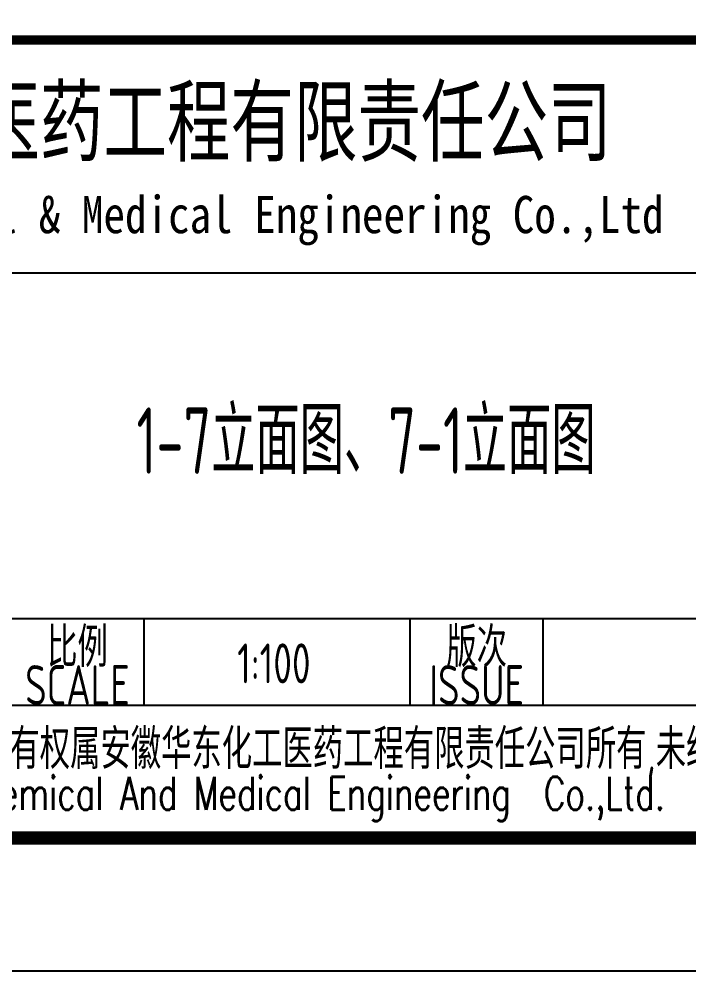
# Model space of a CAD drawing. Extents: x 4267484 to 4395158, y -674551 to -235742.
# Drawn here: x 4371718 to 4376753, y -548644 to -541486 of the extents above; entities that cross this region are included whole.
import ezdxf
from ezdxf.enums import TextEntityAlignment as Align

# ---------------------------------------------------------------- set-up
doc = ezdxf.new("R2010")
doc.units = 0
doc.header["$LTSCALE"] = 1000
doc.header["$MEASUREMENT"] = 0
doc.layers.get('0').update_dxf_attribs({"linetype": 'CONTINUOUS'})
doc.layers.add('PUB_TITLE', color=4, linetype='CONTINUOUS')
doc.styles.add('AHD', font='sceie.shx', dxfattribs={"width": 0.7, "bigfont": 'sceic.shx'})
doc.styles.add('ECEC_TQ', font='txt_l.shx', dxfattribs={"bigfont": 'hztxt_l.shx'})
doc.styles.add('sceie', font='sceie.shx', dxfattribs={"bigfont": 'sceic.shx'})
doc.styles.add('宋体', font='', dxfattribs={"width": 0.7})
doc.styles.get('宋体').set_extended_font_data('SimSun')

msp = doc.modelspace()

# ---------------------------------------------------------------- linework, layer by layer
for p, q in [((4366157.7, -543394.2), (4377157.7, -543394.2)), ((4371657.7, -545994.2), (4384157.7, -545994.2)), ((4372657.7, -546644.2), (4372657.7, -545994.2)), ((4374657.7, -546644.2), (4374657.7, -545994.2)), ((4375657.7, -546644.2), (4375657.7, -545994.2)), ((4366157.7, -546644.2), (4384157.7, -546644.2)), ((4366157.7, -547644.2), (4384157.7, -547644.2))]:
    msp.add_line(p, q)
at = {"const_width": 70}
msp.add_lwpolyline([(4384157.7, -541644.2), (4366157.7, -541644.2)], dxfattribs=at)
at = {"layer": 'PUB_TITLE', "color": 4}
msp.add_lwpolyline([(4301057.7, -548644.2), (4385157.7, -548644.2), (4385157.7, -489244.2), (4301057.7, -489244.2)], close=True, dxfattribs=at)
at = {"layer": 'PUB_TITLE', "color": 4, "const_width": 100}
msp.add_lwpolyline([(4303557.7, -547644.2), (4384157.7, -547644.2), (4384157.7, -490244.2), (4303557.7, -490244.2)], close=True, dxfattribs=at)

# ---------------------------------------------------------------- texts
for s, height, style, width, p in [('安徽华东化工医药工程有限责任公司', 500, '宋体', 0.7, (4372352.6, -542244.2)), ('Anhui Huadong Chemical & Medical Engineering Co.,Ltd', 280, '宋体', 0.85, (4372352.6, -542994.2)), ('1-7立面图、7-1立面图', 500, 'AHD', 0.7, (4374326.6, -544628.2)), ('比例', 300, 'sceie', 0.8, (4372157.7, -546194.2)), ('版次', 300, 'sceie', 0.8, (4375157.7, -546194.2)), ('1:100', 300, 'sceie', 0.8, (4373633.6, -546331.1)), ('SCALE', 300, 'sceie', 0.8, (4372157.7, -546494.2)), ('ISSUE', 300, 'sceie', 0.8, (4375157.7, -546494.2)), ('本文件专有权属安徽华东化工医药工程有限责任公司所有,未经许可不得复制或转让给第三方', 300, 'sceie', 0.8, (4375328.8, -546993.1)), ('The proprietary right of this document belongs to Anhui Huadong Chemical And Medical Engineering  Co.,Ltd.  and any replication or transfer to the 3rd. side is forbidden without its permission. ', 250, 'ECEC_TQ', 0.72, (4375157.7, -547344.2))]:
    msp.add_text(s, height=height, dxfattribs=dict(style=style, width=width)).set_placement(p, align=Align.MIDDLE)

doc.saveas('drawing.dxf')
